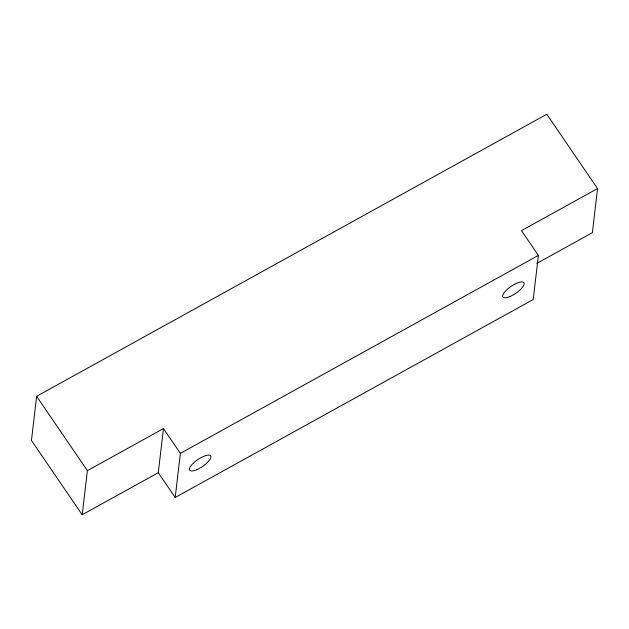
<?xml version="1.0" encoding="UTF-8"?>
<svg xmlns="http://www.w3.org/2000/svg" width="629" height="629" viewBox="0 0 629 629"><rect width="100%" height="100%" fill="white"/><g stroke="black" fill="none" stroke-linecap="round" stroke-linejoin="round"><path stroke-width="0.94" d="M536.804 263.417L592.369 232.699L597.55 188.574L546.798 114.242L36.631 396.301L31.45 440.426L82.202 514.758L158.28 472.701L163.461 428.577L87.384 470.641L82.202 514.758M597.55 188.574L521.472 230.639L538.393 255.413L533.203 299.538L175.2 497.476L180.381 453.352L163.461 428.577M180.381 453.352L538.393 255.413M158.28 472.701L175.2 497.476M36.631 396.301L87.384 470.641M510.04 296.503A12.706 4.183 -34.3 0 0 523.957 282.743A12.706 4.183 -34.3 0 0 506.266 290.307A12.706 4.183 -34.3 0 0 510.04 296.503M196.783 469.698A12.706 4.183 -34.3 0 0 210.699 455.939A12.706 4.183 -34.3 0 0 193.009 463.502A12.706 4.183 -34.3 0 0 196.783 469.698"/></g></svg>
